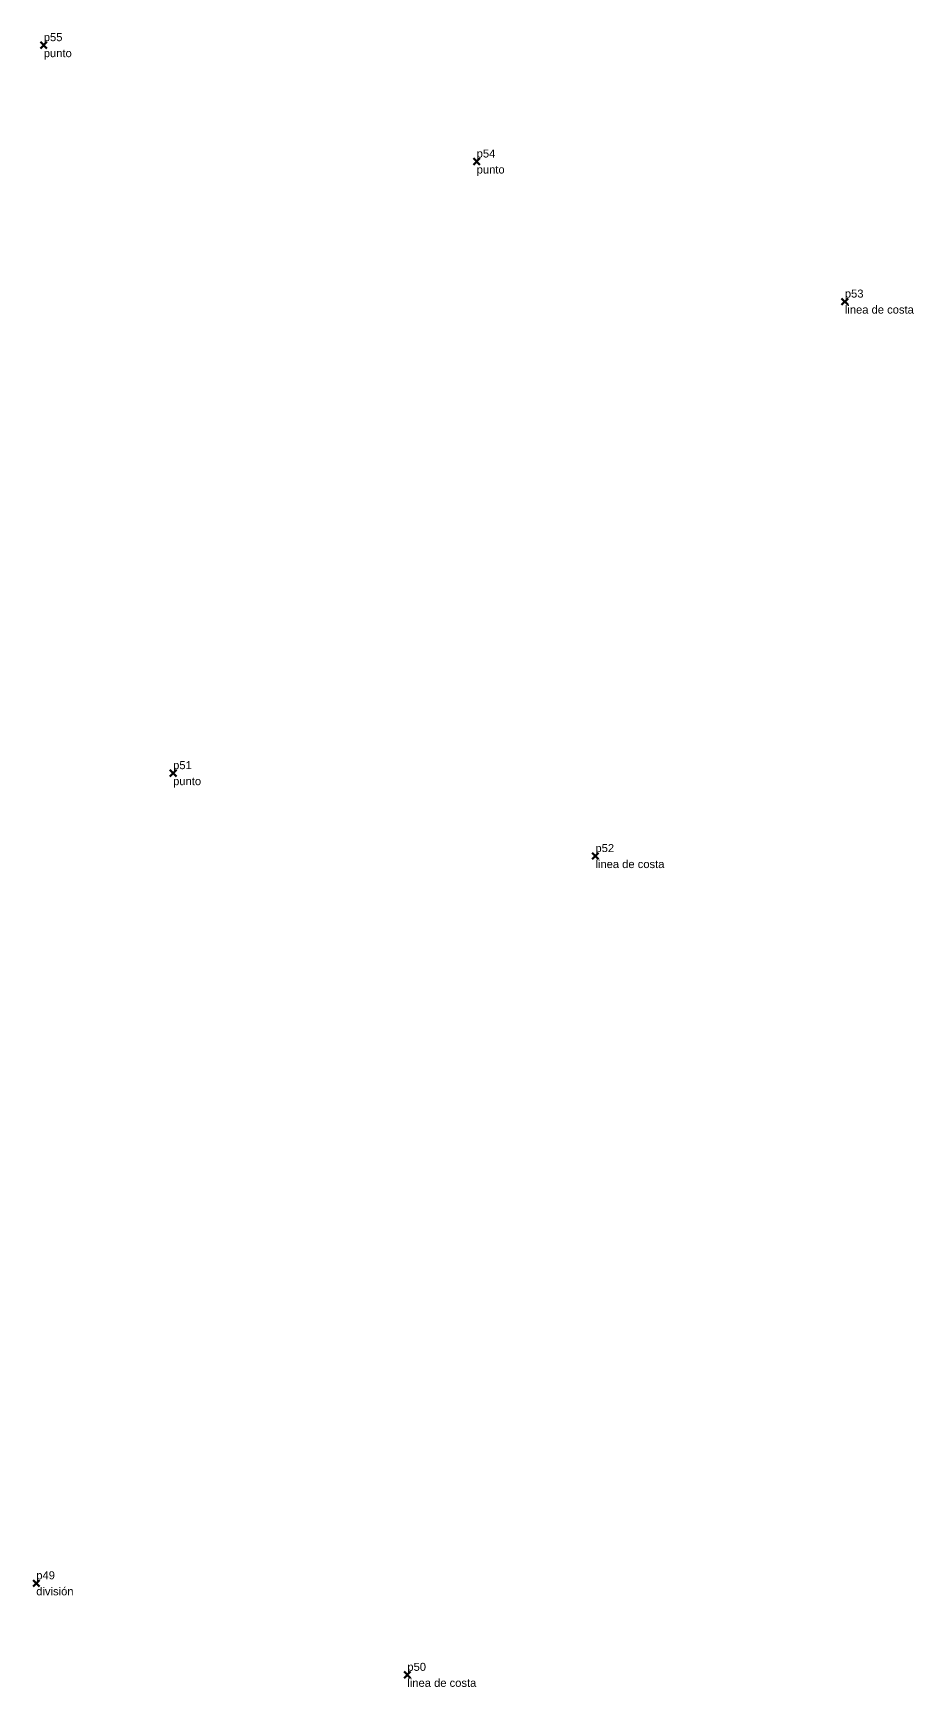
# Model space of a CAD drawing. Header units: millimetres. Extents: x 602635 to 602808, y 1318293 to 1318449.
# Drawn here: x 602752.8 to 602807.8, y 1318292.6 to 1318395.9 of the extents above; entities that cross this region are included whole.
import ezdxf

# ---------------------------------------------------------------- set-up
doc = ezdxf.new("R2010")
doc.units = ezdxf.units.MM
doc.header["$PDMODE"] = 3
doc.header["$PDSIZE"] = 0.2
for name, color, linetype, lineweight in [('división', 174, 'CONTINUOUS', 100), ('linea de costa', 174, 'CONTINUOUS', 100), ('punto', 174, 'CONTINUOUS', 100)]:
    doc.layers.add(name, color=color, linetype=linetype, lineweight=lineweight)
doc.styles.get("Standard").update_dxf_attribs({"font": 'arial.ttf', "width": 0.65})

msp = doc.modelspace()

# ---------------------------------------------------------------- linework, layer by layer
at = {"layer": 'división'}
msp.add_point((602752.98, 1318299.03, 70.28), dxfattribs=at)
at = {"layer": 'linea de costa'}
for p in [(602803.49, 1318379.1, 62.97), (602787.91, 1318344.46, 62.8), (602776.16, 1318293.31, 63.25)]:
    msp.add_point(p, dxfattribs=at)
at = {"layer": 'punto'}
for p in [(602753.45, 1318395.12, 80.01), (602780.49, 1318387.85, 70.56), (602761.53, 1318349.64, 70.42)]:
    msp.add_point(p, dxfattribs=at)

# ---------------------------------------------------------------- texts
at = {"layer": 'división'}
for s, p in [('p49', (602752.98, 1318299.28)), ('división', (602752.98, 1318298.28))]:
    msp.add_text(s, height=0.5, dxfattribs=at).set_placement(p)
at = {"layer": 'linea de costa'}
for s, p in [('p53', (602803.49, 1318379.35)), ('linea de costa', (602803.49, 1318378.35)), ('p52', (602787.91, 1318344.71)), ('linea de costa', (602787.91, 1318343.71)), ('p50', (602776.16, 1318293.56)), ('linea de costa', (602776.16, 1318292.56))]:
    msp.add_text(s, height=0.5, dxfattribs=at).set_placement(p)
at = {"layer": 'punto'}
for s, p in [('p55', (602753.45, 1318395.37)), ('punto', (602753.45, 1318394.37)), ('p54', (602780.49, 1318388.1)), ('punto', (602780.49, 1318387.1)), ('p51', (602761.53, 1318349.89)), ('punto', (602761.53, 1318348.89))]:
    msp.add_text(s, height=0.5, dxfattribs=at).set_placement(p)

doc.saveas('drawing.dxf')
